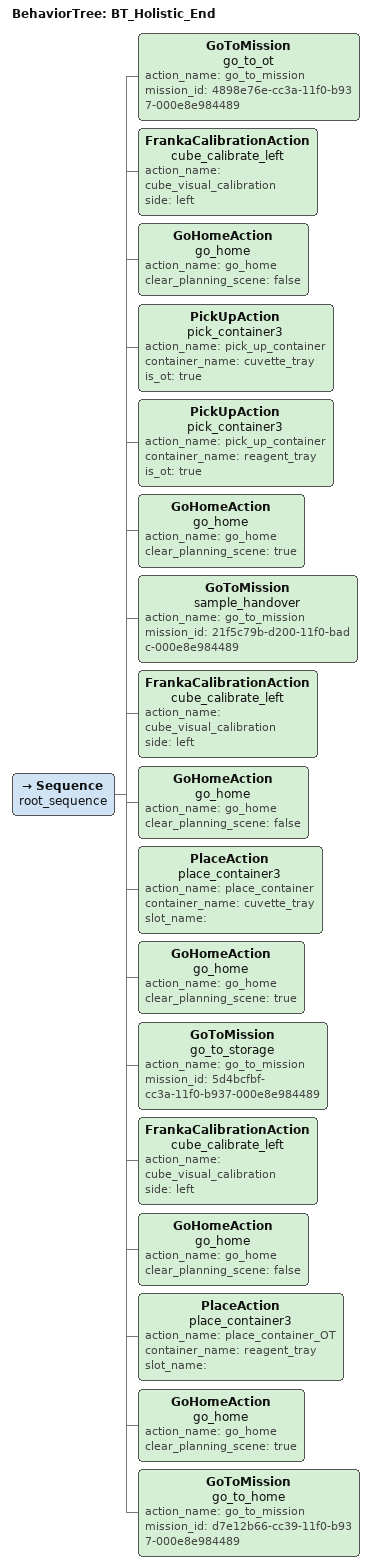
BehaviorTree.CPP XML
<root BTCPP_format="4" >
     <BehaviorTree ID="BT_Holistic_End">
        <Sequence name="root_sequence">
            <!-- Move MiR to storage location-->
            <GoToMission name="go_to_ot"
                        action_name="go_to_mission"
                        mission_id="4898e76e-cc3a-11f0-b937-000e8e984489" />

            <!-- Calibrate camera using left side of cube -->
            <FrankaCalibrationAction name="cube_calibrate_left"
                                    action_name="cube_visual_calibration"
                                    side="left" />
            <!-- Home the Franka manipulator -->
            <GoHomeAction name="go_home"
                                   action_name="go_home"
                                   clear_planning_scene="false" />

            <!-- Pick up Container1 -->
            <PickUpAction name="pick_container3"
                         action_name="pick_up_container"
                         container_name="cuvette_tray"
                         is_ot="true"/>

            <!-- Pick up Container1 -->
            <PickUpAction name="pick_container3"
                         action_name="pick_up_container"
                         container_name="reagent_tray"
                         is_ot="true"/>

            <!-- Home the Franka manipulator -->
            <GoHomeAction name="go_home"
                                   action_name="go_home"
                                   clear_planning_scene="true" />

            <GoToMission name="sample_handover"
                        action_name="go_to_mission"
                        mission_id="21f5c79b-d200-11f0-badc-000e8e984489" />

            <!-- Calibrate camera using left side of cube -->
            <FrankaCalibrationAction name="cube_calibrate_left"
                                    action_name="cube_visual_calibration"
                                    side="left" />

            <!-- Home the Franka manipulator -->
            <GoHomeAction name="go_home"
                                   action_name="go_home"
                                   clear_planning_scene="false" />

            <PlaceAction name="place_container3"
                        action_name="place_container"
                        container_name="cuvette_tray"
                        slot_name = ""
                        />

            <!-- Home the Franka manipulator -->
            <GoHomeAction name="go_home"
                                   action_name="go_home"
                                   clear_planning_scene="true" />

            <GoToMission name="go_to_storage"
                        action_name="go_to_mission"
                        mission_id="5d4bcfbf-cc3a-11f0-b937-000e8e984489" />

            <!-- Calibrate camera using left side of cube -->
            <FrankaCalibrationAction name="cube_calibrate_left"
                                    action_name="cube_visual_calibration"
                                    side="left" />

            <!-- Home the Franka manipulator -->
            <GoHomeAction name="go_home"
                                   action_name="go_home"
                                   clear_planning_scene="false" />

            <PlaceAction name="place_container3"
                        action_name="place_container_OT"
                        container_name="reagent_tray"
                        slot_name = ""
                        />

            <!-- Home the Franka manipulator -->
            <GoHomeAction name="go_home"
                                   action_name="go_home"
                                   clear_planning_scene="true" />

            <!-- Move MiR to storage location-->
            <GoToMission name="go_to_home"
                        action_name="go_to_mission"
                        mission_id="d7e12b66-cc39-11f0-b937-000e8e984489" />

        </Sequence>
     </BehaviorTree>
 </root>
